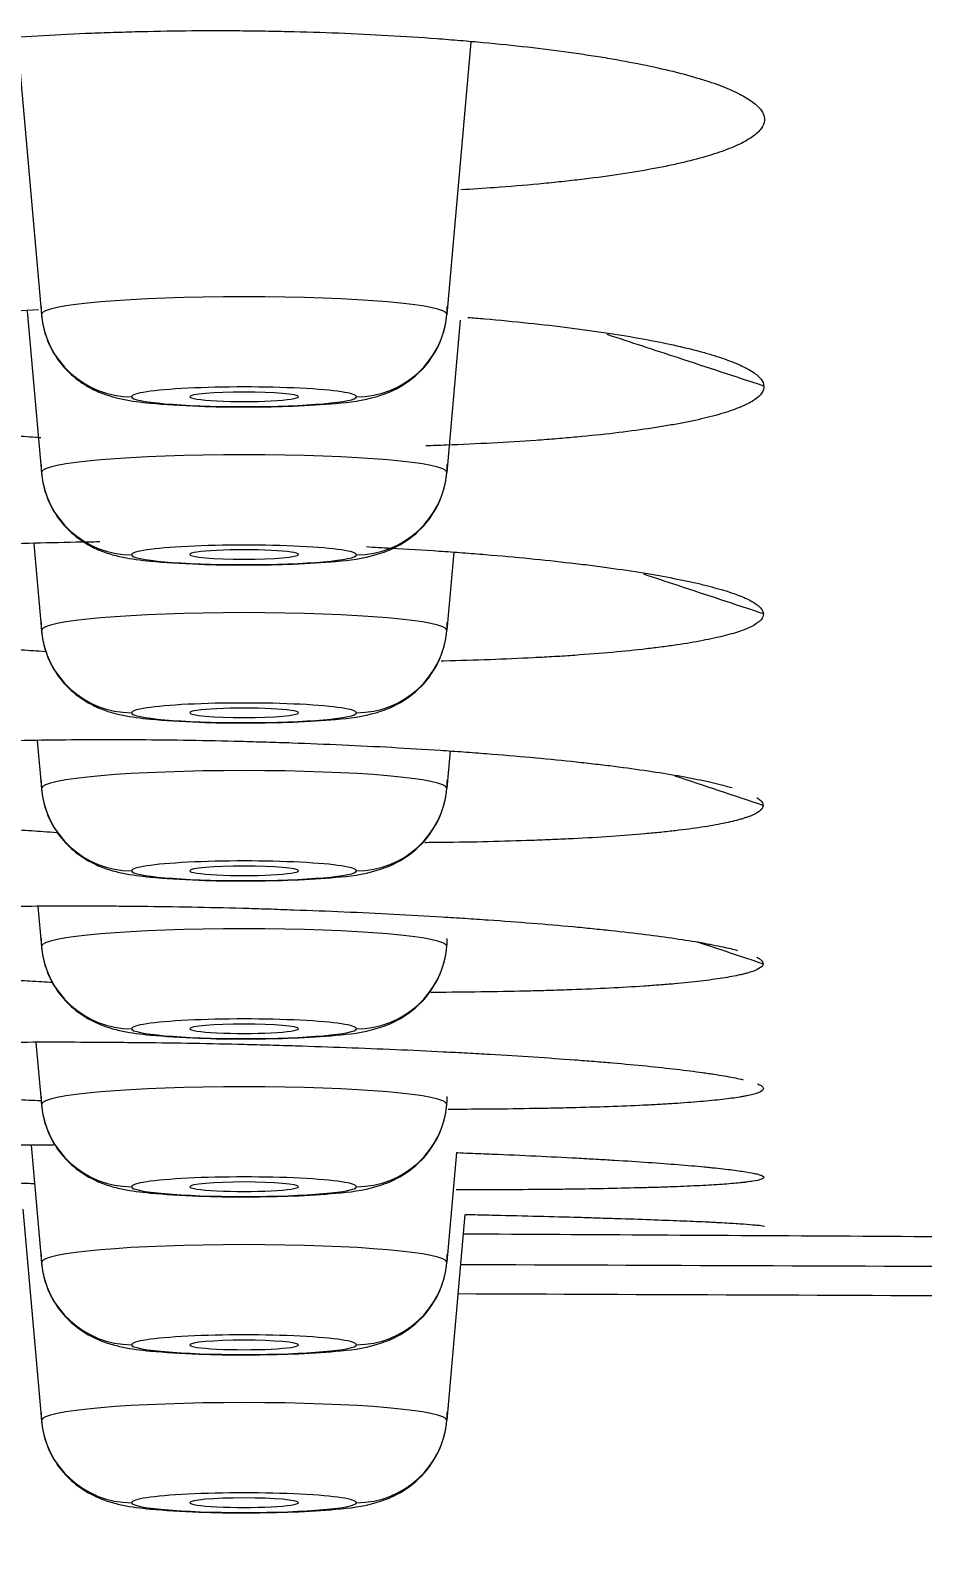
# Model space of a CAD drawing. Header units: millimetres. Extents: x 2433 to 4809, y -10272 to -6912.
# Drawn here: x 3132.43 to 3142.27, y -8026.5 to -8009.67 of the extents above; entities that cross this region are included whole.
import ezdxf

# ---------------------------------------------------------------- set-up
doc = ezdxf.new("R2010")
doc.units = ezdxf.units.MM
doc.layers.add('DIM', color=3, linetype='Continuous', lineweight=13)
doc.styles.add('ARIAL', font='arial.ttf')
doc.dimstyles.get("Standard").update_dxf_attribs({"dimtxt": 15, "dimasz": 15, "dimexe": 0.18, "dimexo": 0.0625, "dimgap": 4, "dimtad": 0, "dimtih": 1, "dimtoh": 1, "dimdec": 1, "dimdsep": 46, "dimtxsty": 'ARIAL', "dimcen": 0, "dimclrd": 3, "dimclre": 3, "dimclrt": 3, "dimadec": 0, "dimazin": 0, "dimtfac": 1, "dimtdec": 1, "dimtofl": 0, "dimtmove": 0, "dimatfit": 3, "dimfxl": 1, "dimtolj": 1, "dimtzin": 0, "dimarcsym": 0})

# ---------------------------------------------------------------- blocks, each defined once
blk = doc.blocks.new('*D39')
at = {"layer": 'Defpoints', "color": 0, "transparency": 16777216}
for p in [(3049.874, -8014.142), (3319.8, -8014.414), (3319.8, -8083.189)]:
    blk.add_point(p, dxfattribs=at)
at = {"layer": 'DIM', "color": 3, "lineweight": -2, "transparency": 16777216}
for p, q in [((3049.874, -8014.204), (3049.874, -8083.369)), ((3319.8, -8014.476), (3319.8, -8083.369)), ((3067.874, -8083.189), (3233.417, -8083.189)), ((3301.8, -8083.189), (3283.432, -8083.189))]:
    blk.add_line(p, q, dxfattribs=at)
at = {"layer": 'DIM', "color": 3, "transparency": 16777216}
for points in [[(3067.874, -8080.189), (3067.874, -8086.189), (3049.874, -8083.189)], [(3301.8, -8080.189), (3301.8, -8086.189), (3319.8, -8083.189)]]:
    blk.add_solid(points, dxfattribs=at)
at = {"layer": 'DIM', "color": 3, "transparency": 16777216, "insert": (3258.425, -8083.189), "char_height": 18, "attachment_point": 5, "style": 'ARIAL'}
blk.add_mtext('\\A1;270', dxfattribs=at)

msp = doc.modelspace()

# ---------------------------------------------------------------- linework, layer by layer
at = {"linetype": 'Continuous', "lineweight": 18}
for p, q in [((3132.284, -8009.752), (3132.551, -8012.797)), ((3137.288, -8009.792), (3137.024, -8012.797)), ((3132.395, -8012.762), (3132.551, -8014.54)), ((3137.171, -8012.86), (3137.024, -8014.54)), ((3132.467, -8015.329), (3132.551, -8016.283)), ((3137.099, -8015.421), (3137.024, -8016.283)), ((3132.505, -8017.501), (3132.551, -8018.026)), ((3137.06, -8017.614), (3137.024, -8018.026)), ((3132.513, -8019.331), (3132.551, -8019.77)), ((3132.491, -8020.831), (3132.551, -8021.513)), ((3132.438, -8021.963), (3132.551, -8023.256)), ((3137.13, -8022.046), (3137.024, -8023.256)), ((3132.347, -8022.671), (3132.551, -8024.999)), ((3137.223, -8022.728), (3137.024, -8024.999))]:
    msp.add_line(p, q, dxfattribs=at)
at = {"linetype": 'Continuous', "lineweight": 13}
for centre, major_axis, ratio, start_param, end_param in [((3134.787, -8012.797), (-2.236, 0), 0.087156, 3.141593, 6.283185), ((3133.547, -8012.71), (1, 0), 0.996195, 3.228859, 4.712389), ((3136.028, -8012.71), (-1, 0), 0.996195, 1.570796, 3.054326), ((3134.787, -8013.706), (1.24, 0), 0.087156, 0, 3.141593), ((3134.787, -8013.706), (1.24, 0), 0.087156, 3.141593, 6.283185), ((3134.787, -8014.54), (-2.236, 0), 0.087156, 3.141593, 6.283185), ((3133.547, -8014.453), (1, 0), 0.996195, 3.228859, 4.712389), ((3136.028, -8014.453), (-1, 0), 0.996195, 1.570796, 3.054326), ((3134.787, -8015.45), (1.24, 0), 0.087156, 0, 3.141593), ((3134.787, -8015.45), (1.24, 0), 0.087156, 3.141593, 6.283185), ((3134.787, -8016.283), (-2.236, 0), 0.087156, 3.141593, 6.283185), ((3133.547, -8016.196), (1, 0), 0.996195, 3.228859, 4.712389), ((3136.028, -8016.196), (-1, 0), 0.996195, 1.570796, 3.054326), ((3134.787, -8017.193), (1.24, 0), 0.087156, 0, 3.141593), ((3134.787, -8017.193), (1.24, 0), 0.087156, 3.141593, 6.283185), ((3134.787, -8018.026), (-2.236, 0), 0.087156, 3.141593, 6.283185), ((3133.547, -8017.94), (1, 0), 0.996195, 3.228859, 4.712389), ((3136.028, -8017.94), (-1, 0), 0.996195, 1.570796, 3.054326), ((3134.787, -8018.936), (1.24, 0), 0.087156, 0, 3.141593), ((3134.787, -8018.936), (1.24, 0), 0.087156, 3.141593, 6.283185), ((3134.787, -8019.77), (-2.236, 0), 0.087156, 3.141593, 6.283185), ((3133.547, -8019.683), (1, 0), 0.996195, 3.228859, 4.712389), ((3136.028, -8019.683), (-1, 0), 0.996195, 1.570796, 3.054326), ((3134.787, -8020.679), (1.24, 0), 0.087156, 0, 3.141593), ((3134.787, -8020.679), (1.24, 0), 0.087156, 3.141593, 6.283185), ((3134.787, -8021.513), (-2.236, 0), 0.087156, 3.141593, 6.283185), ((3133.547, -8021.426), (1, 0), 0.996195, 3.228859, 4.712389), ((3136.028, -8021.426), (-1, 0), 0.996195, 1.570796, 3.054326), ((3134.787, -8022.422), (1.24, 0), 0.087156, 0, 3.141593), ((3134.787, -8022.422), (1.24, 0), 0.087156, 3.141593, 6.283185), ((3134.787, -8023.256), (-2.236, 0), 0.087156, 3.141593, 6.283185), ((3134.787, -8024.165), (1.24, 0), 0.087156, 0, 3.141593), ((3134.787, -8024.165), (1.24, 0), 0.087156, 3.141593, 6.283185), ((3134.787, -8024.999), (-2.236, 0), 0.087156, 3.141593, 6.283185), ((3134.787, -8025.908), (1.24, 0), 0.087156, 0, 3.141593), ((3134.787, -8025.908), (1.24, 0), 0.087156, 3.141593, 6.283185)]:
    msp.add_ellipse(centre, major_axis=major_axis, ratio=ratio, start_param=start_param, end_param=end_param, dxfattribs=at)
at = {"linetype": 'Continuous', "lineweight": 18}
for centre, major_axis, ratio, start_param, end_param in [((3134.787, -8013.706), (-0.6, 0), 0.087156, 3.141593, 6.283185), ((3134.787, -8013.706), (-0.6, 0), 0.087156, 0, 3.141593), ((3134.787, -8015.446), (0.6, 0), 0.087156, 0, 3.141593), ((3134.787, -8015.446), (0.6, 0), 0.087156, 3.141593, 6.283185), ((3134.787, -8017.193), (0.6, 0), 0.087156, 0, 3.141593), ((3134.787, -8017.193), (0.6, 0), 0.087156, 3.141593, 6.283185), ((3134.787, -8018.936), (-0.6, 0), 0.087156, 3.141593, 6.283185), ((3134.787, -8018.936), (-0.6, 0), 0.087156, 0, 3.141593), ((3134.787, -8020.679), (-0.6, 0), 0.087156, 3.141593, 6.283185), ((3134.787, -8020.679), (-0.6, 0), 0.087156, 0, 3.141593), ((3134.787, -8022.422), (-0.6, 0), 0.087156, 3.141593, 6.283185), ((3134.787, -8022.422), (-0.6, 0), 0.087156, 0, 3.141593), ((3133.547, -8023.169), (1, 0), 0.996195, 3.228859, 4.712389), ((3136.028, -8023.169), (-1, 0), 0.996195, 1.570796, 3.054326), ((3134.787, -8024.168), (-0.6, 0), 0.087156, 3.141593, 6.283185), ((3134.787, -8024.168), (-0.6, 0), 0.087156, 0, 3.141593), ((3133.547, -8024.912), (1, 0), 0.996195, 3.228859, 4.712389), ((3136.028, -8024.912), (-1, 0), 0.996195, 1.570796, 3.054326), ((3134.787, -8025.908), (-0.6, 0), 0.087156, 3.141593, 6.283185), ((3134.787, -8025.908), (-0.6, 0), 0.087156, 0, 3.141593)]:
    msp.add_ellipse(centre, major_axis=major_axis, ratio=ratio, start_param=start_param, end_param=end_param, dxfattribs=at)
for points, knots in [([(3129.028, -8010.54), (3129.026, -8010.51), (3129.034, -8010.481), (3129.067, -8010.423), (3129.119, -8010.366), (3129.207, -8010.309), (3129.287, -8010.267), (3129.316, -8010.253), (3129.377, -8010.226), (3129.41, -8010.212), (3129.515, -8010.172), (3129.592, -8010.146), (3129.764, -8010.095), (3129.858, -8010.07), (3129.985, -8010.04), (3130.011, -8010.034), (3130.064, -8010.022), (3130.092, -8010.016), (3130.174, -8009.998), (3130.231, -8009.987), (3130.407, -8009.953), (3130.53, -8009.932), (3130.791, -8009.891), (3130.928, -8009.872), (3131.143, -8009.845), (3131.217, -8009.836), (3131.329, -8009.823), (3131.367, -8009.819), (3131.444, -8009.811), (3131.483, -8009.807), (3131.679, -8009.787), (3131.84, -8009.772), (3132.169, -8009.746), (3132.337, -8009.734), (3132.682, -8009.713), (3132.858, -8009.704), (3133.083, -8009.694), (3133.129, -8009.693), (3133.22, -8009.689), (3133.265, -8009.687), (3133.403, -8009.683), (3133.494, -8009.68), (3133.771, -8009.673), (3133.956, -8009.669), (3134.328, -8009.665), (3134.515, -8009.665), (3134.797, -8009.667), (3134.891, -8009.668), (3135.033, -8009.67), (3135.08, -8009.671), (3135.175, -8009.673), (3135.222, -8009.674), (3135.458, -8009.679), (3135.645, -8009.685), (3136.014, -8009.7), (3136.196, -8009.708), (3136.556, -8009.729), (3136.734, -8009.74), (3136.954, -8009.757), (3136.998, -8009.76), (3137.085, -8009.767), (3137.215, -8009.777), (3137.342, -8009.788), (3137.593, -8009.812), (3137.755, -8009.829), (3138.069, -8009.864), (3138.222, -8009.884), (3138.442, -8009.914), (3138.515, -8009.925), (3138.621, -8009.941), (3138.657, -8009.947), (3138.726, -8009.958), (3138.76, -8009.963), (3138.929, -8009.992), (3139.056, -8010.015), (3139.296, -8010.064), (3139.409, -8010.089), (3139.62, -8010.141), (3139.718, -8010.168), (3139.832, -8010.203), (3139.855, -8010.21), (3139.898, -8010.223), (3139.962, -8010.244), (3140.02, -8010.266), (3140.131, -8010.308), (3140.262, -8010.366), (3140.359, -8010.425), (3140.418, -8010.47), (3140.436, -8010.485), (3140.466, -8010.515), (3140.48, -8010.53), (3140.512, -8010.575), (3140.524, -8010.605), (3140.526, -8010.635)], [0, 0, 0, 0, 0.03125, 0.03125, 0.0625, 0.09375, 0.09375, 0.109375, 0.109375, 0.125, 0.125, 0.15625, 0.15625, 0.1875, 0.1875, 0.195313, 0.195313, 0.203125, 0.203125, 0.21875, 0.21875, 0.25, 0.25, 0.28125, 0.28125, 0.296875, 0.296875, 0.304688, 0.304688, 0.3125, 0.3125, 0.34375, 0.34375, 0.375, 0.375, 0.40625, 0.40625, 0.414063, 0.414063, 0.421875, 0.421875, 0.4375, 0.4375, 0.46875, 0.46875, 0.5, 0.5, 0.515625, 0.515625, 0.523438, 0.523438, 0.53125, 0.53125, 0.5625, 0.5625, 0.59375, 0.59375, 0.625, 0.625, 0.632813, 0.632813, 0.640625, 0.65625, 0.65625, 0.6875, 0.6875, 0.71875, 0.71875, 0.734375, 0.734375, 0.742188, 0.742188, 0.75, 0.75, 0.78125, 0.78125, 0.8125, 0.8125, 0.84375, 0.84375, 0.851563, 0.851563, 0.859375, 0.875, 0.875, 0.90625, 0.9375, 0.9375, 0.953125, 0.953125, 0.96875, 0.96875, 1, 1, 1, 1]), ([(3140.526, -8010.635), (3140.528, -8010.665), (3140.521, -8010.695), (3140.488, -8010.754), (3140.463, -8010.783), (3140.41, -8010.826), (3140.391, -8010.841), (3140.347, -8010.869), (3140.323, -8010.883), (3140.243, -8010.925), (3140.182, -8010.952), (3140.043, -8011.005), (3139.965, -8011.031), (3139.793, -8011.081), (3139.699, -8011.105), (3139.571, -8011.135), (3139.545, -8011.14), (3139.492, -8011.152), (3139.465, -8011.158), (3139.382, -8011.175), (3139.325, -8011.186), (3139.149, -8011.218), (3139.025, -8011.238), (3138.765, -8011.277), (3138.628, -8011.295), (3138.412, -8011.32), (3138.338, -8011.328), (3138.226, -8011.34), (3138.188, -8011.344), (3138.111, -8011.352), (3138.072, -8011.355), (3137.876, -8011.374), (3137.715, -8011.387), (3137.428, -8011.408), (3137.304, -8011.416), (3137.177, -8011.423)], [0, 0, 0, 0, 0.085157, 0.085157, 0.170314, 0.170314, 0.212893, 0.212893, 0.255471, 0.255471, 0.340628, 0.340628, 0.425786, 0.425786, 0.510943, 0.510943, 0.532232, 0.532232, 0.553521, 0.553521, 0.5961, 0.5961, 0.681257, 0.681257, 0.766414, 0.766414, 0.808993, 0.808993, 0.830282, 0.830282, 0.851571, 0.851571, 0.936728, 0.936728, 1, 1, 1, 1]), ([(3132.547, -8012.71), (3132.549, -8012.848), (3132.593, -8013.072), (3132.757, -8013.347), (3132.944, -8013.525), (3133.132, -8013.636), (3133.305, -8013.7), (3133.501, -8013.747), (3133.781, -8013.784), (3134.238, -8013.811), (3134.64, -8013.821), (3134.817, -8013.818), (3134.826, -8013.818)], [0, 0, 0, 0, 0.122527, 0.215408, 0.294634, 0.364592, 0.427727, 0.496738, 0.634659, 0.831916, 0.991471, 1, 1, 1, 1]), ([(3134.826, -8013.818), (3135.004, -8013.818), (3135.349, -8013.812), (3135.853, -8013.777), (3136.143, -8013.745), (3136.49, -8013.621), (3136.752, -8013.432), (3136.952, -8013.143), (3137.021, -8012.887), (3137.028, -8012.739), (3137.028, -8012.71)], [0, 0, 0, 0, 0.162675, 0.337768, 0.550867, 0.638384, 0.752048, 0.857541, 0.972916, 1, 1, 1, 1]), ([(3129.021, -8013.411), (3129.02, -8013.386), (3129.028, -8013.361), (3129.063, -8013.312), (3129.09, -8013.288), (3129.161, -8013.24), (3129.206, -8013.216), (3129.314, -8013.169), (3129.377, -8013.146), (3129.518, -8013.102), (3129.596, -8013.08), (3129.769, -8013.038), (3129.864, -8013.018), (3129.992, -8012.993), (3130.019, -8012.988), (3130.072, -8012.978), (3130.1, -8012.974), (3130.183, -8012.959), (3130.24, -8012.95), (3130.417, -8012.923), (3130.541, -8012.906), (3130.803, -8012.873), (3130.94, -8012.858), (3131.157, -8012.837), (3131.23, -8012.83), (3131.343, -8012.82), (3131.381, -8012.817), (3131.458, -8012.81), (3131.497, -8012.807), (3131.694, -8012.792), (3131.855, -8012.781), (3132.182, -8012.761), (3132.349, -8012.753), (3132.519, -8012.745)], [0, 0, 0, 0, 0.083431, 0.083431, 0.166861, 0.166861, 0.250292, 0.250292, 0.333723, 0.333723, 0.417153, 0.417153, 0.500584, 0.500584, 0.521442, 0.521442, 0.542299, 0.542299, 0.584015, 0.584015, 0.667445, 0.667445, 0.750876, 0.750876, 0.792591, 0.792591, 0.813449, 0.813449, 0.834307, 0.834307, 0.917737, 0.917737, 1, 1, 1, 1]), ([(3137.254, -8012.83), (3137.316, -8012.835), (3137.378, -8012.84), (3137.606, -8012.86), (3137.767, -8012.876), (3138.081, -8012.909), (3138.233, -8012.926), (3138.453, -8012.954), (3138.525, -8012.964), (3138.631, -8012.978), (3138.666, -8012.983), (3138.736, -8012.993), (3138.77, -8012.999), (3138.938, -8013.024), (3139.064, -8013.045), (3139.304, -8013.089), (3139.416, -8013.111), (3139.626, -8013.158), (3139.724, -8013.181), (3139.837, -8013.212), (3139.859, -8013.218), (3139.902, -8013.23), (3139.965, -8013.249), (3140.023, -8013.267), (3140.133, -8013.305), (3140.263, -8013.355), (3140.358, -8013.406), (3140.417, -8013.445), (3140.434, -8013.458), (3140.464, -8013.484), (3140.477, -8013.497), (3140.508, -8013.536), (3140.519, -8013.562), (3140.521, -8013.588)], [0, 0, 0, 0, 0.032201, 0.032201, 0.120183, 0.120183, 0.208165, 0.208165, 0.252156, 0.252156, 0.274151, 0.274151, 0.296146, 0.296146, 0.384128, 0.384128, 0.47211, 0.47211, 0.560092, 0.560092, 0.582087, 0.582087, 0.604082, 0.648073, 0.648073, 0.736055, 0.824037, 0.824037, 0.868027, 0.868027, 0.912018, 0.912018, 1, 1, 1, 1]), ([(3132.545, -8014.16), (3132.526, -8014.158), (3132.506, -8014.157), (3132.443, -8014.152), (3132.314, -8014.142), (3132.187, -8014.132), (3131.937, -8014.111), (3131.775, -8014.095), (3131.462, -8014.063), (3131.31, -8014.046), (3131.089, -8014.019), (3131.017, -8014.01), (3130.911, -8013.996), (3130.876, -8013.991), (3130.807, -8013.982), (3130.773, -8013.977), (3130.605, -8013.952), (3130.478, -8013.932), (3130.239, -8013.89), (3130.127, -8013.869), (3129.917, -8013.825), (3129.819, -8013.802), (3129.706, -8013.773), (3129.684, -8013.767), (3129.64, -8013.755), (3129.577, -8013.738), (3129.519, -8013.72), (3129.409, -8013.684), (3129.344, -8013.66), (3129.232, -8013.611), (3129.184, -8013.587), (3129.135, -8013.556), (3129.126, -8013.549), (3129.108, -8013.537), (3129.1, -8013.531), (3129.078, -8013.512), (3129.065, -8013.499), (3129.034, -8013.461), (3129.023, -8013.436), (3129.021, -8013.411)], [0, 0, 0, 0, 0.009442, 0.009442, 0.030518, 0.072669, 0.072669, 0.156972, 0.156972, 0.241275, 0.241275, 0.283426, 0.283426, 0.304502, 0.304502, 0.325577, 0.325577, 0.40988, 0.40988, 0.494183, 0.494183, 0.578486, 0.578486, 0.599562, 0.599562, 0.620637, 0.662789, 0.662789, 0.747092, 0.747092, 0.831394, 0.831394, 0.85247, 0.85247, 0.873546, 0.873546, 0.915697, 0.915697, 1, 1, 1, 1]), ([(3140.521, -8013.588), (3140.522, -8013.614), (3140.514, -8013.639), (3140.48, -8013.69), (3140.453, -8013.714), (3140.4, -8013.751), (3140.38, -8013.763), (3140.346, -8013.781), (3140.334, -8013.787), (3140.31, -8013.799), (3140.297, -8013.805), (3140.23, -8013.834), (3140.167, -8013.857), (3140.027, -8013.901), (3139.948, -8013.923), (3139.775, -8013.964), (3139.68, -8013.984), (3139.551, -8014.008), (3139.525, -8014.013), (3139.471, -8014.022), (3139.444, -8014.027), (3139.361, -8014.041), (3139.303, -8014.05), (3139.127, -8014.076), (3139.002, -8014.092), (3138.74, -8014.123), (3138.603, -8014.137), (3138.386, -8014.157), (3138.312, -8014.164), (3138.199, -8014.173), (3138.161, -8014.176), (3138.084, -8014.182), (3138.045, -8014.185), (3137.848, -8014.198), (3137.687, -8014.208), (3137.358, -8014.226), (3137.189, -8014.234), (3136.941, -8014.243), (3136.866, -8014.245), (3136.79, -8014.248)], [0, 0, 0, 0, 0.080431, 0.080431, 0.160862, 0.160862, 0.201078, 0.201078, 0.221186, 0.221186, 0.241293, 0.241293, 0.321724, 0.321724, 0.402156, 0.402156, 0.482587, 0.482587, 0.502694, 0.502694, 0.522802, 0.522802, 0.563018, 0.563018, 0.643449, 0.643449, 0.72388, 0.72388, 0.764096, 0.764096, 0.784203, 0.784203, 0.804311, 0.804311, 0.884742, 0.884742, 0.965173, 0.965173, 1, 1, 1, 1]), ([(3132.547, -8014.453), (3132.549, -8014.591), (3132.593, -8014.815), (3132.757, -8015.091), (3132.944, -8015.268), (3133.132, -8015.379), (3133.305, -8015.443), (3133.501, -8015.49), (3133.781, -8015.527), (3134.238, -8015.554), (3134.64, -8015.565), (3134.817, -8015.561), (3134.826, -8015.561)], [0, 0, 0, 0, 0.122527, 0.215408, 0.294634, 0.364592, 0.427727, 0.496738, 0.634659, 0.831916, 0.991471, 1, 1, 1, 1]), ([(3134.826, -8015.561), (3135.004, -8015.561), (3135.349, -8015.555), (3135.853, -8015.52), (3136.143, -8015.488), (3136.49, -8015.364), (3136.752, -8015.176), (3136.952, -8014.886), (3137.021, -8014.63), (3137.028, -8014.482), (3137.028, -8014.453)], [0, 0, 0, 0, 0.162675, 0.337768, 0.550867, 0.638384, 0.752048, 0.857541, 0.972916, 1, 1, 1, 1]), ([(3129.014, -8015.847), (3129.013, -8015.825), (3129.022, -8015.804), (3129.059, -8015.763), (3129.086, -8015.743), (3129.141, -8015.713), (3129.162, -8015.703), (3129.207, -8015.684), (3129.232, -8015.674), (3129.314, -8015.645), (3129.377, -8015.626), (3129.52, -8015.59), (3129.599, -8015.573), (3129.773, -8015.539), (3129.869, -8015.522), (3129.998, -8015.503), (3130.024, -8015.499), (3130.078, -8015.491), (3130.106, -8015.487), (3130.19, -8015.476), (3130.247, -8015.469), (3130.425, -8015.448), (3130.549, -8015.434), (3130.812, -8015.409), (3130.95, -8015.398), (3131.167, -8015.382), (3131.241, -8015.377), (3131.355, -8015.37), (3131.393, -8015.367), (3131.47, -8015.363), (3131.509, -8015.36), (3131.706, -8015.349), (3131.868, -8015.341), (3132.198, -8015.328), (3132.367, -8015.322), (3132.713, -8015.313), (3132.889, -8015.309), (3133.111, -8015.305), (3133.153, -8015.305), (3133.194, -8015.304)], [0, 0, 0, 0, 0.075594, 0.075594, 0.151189, 0.151189, 0.188986, 0.188986, 0.226783, 0.226783, 0.302377, 0.302377, 0.377972, 0.377972, 0.453566, 0.453566, 0.472465, 0.472465, 0.491363, 0.491363, 0.529161, 0.529161, 0.604755, 0.604755, 0.680349, 0.680349, 0.718146, 0.718146, 0.737045, 0.737045, 0.755944, 0.755944, 0.831538, 0.831538, 0.907132, 0.907132, 0.982727, 0.982727, 1, 1, 1, 1]), ([(3136.136, -8015.36), (3136.226, -8015.365), (3136.315, -8015.37), (3136.584, -8015.385), (3136.762, -8015.396), (3136.981, -8015.411), (3137.025, -8015.414), (3137.111, -8015.42), (3137.241, -8015.43), (3137.367, -8015.44), (3137.617, -8015.461), (3137.778, -8015.475), (3138.091, -8015.506), (3138.242, -8015.522), (3138.462, -8015.548), (3138.534, -8015.556), (3138.64, -8015.57), (3138.675, -8015.574), (3138.744, -8015.583), (3138.778, -8015.588), (3138.945, -8015.611), (3139.072, -8015.63), (3139.31, -8015.669), (3139.422, -8015.689), (3139.631, -8015.73), (3139.728, -8015.751), (3139.841, -8015.777), (3139.863, -8015.783), (3139.906, -8015.793), (3139.968, -8015.81), (3140.026, -8015.826), (3140.135, -8015.858), (3140.199, -8015.88), (3140.311, -8015.924), (3140.358, -8015.946), (3140.415, -8015.98), (3140.432, -8015.991), (3140.462, -8016.013), (3140.474, -8016.024), (3140.504, -8016.058), (3140.514, -8016.08), (3140.515, -8016.101)], [0, 0, 0, 0, 0.036716, 0.036716, 0.110815, 0.110815, 0.129339, 0.129339, 0.147864, 0.184913, 0.184913, 0.259012, 0.259012, 0.333111, 0.333111, 0.37016, 0.37016, 0.388685, 0.388685, 0.40721, 0.40721, 0.481309, 0.481309, 0.555407, 0.555407, 0.629506, 0.629506, 0.648031, 0.648031, 0.666556, 0.703605, 0.703605, 0.777704, 0.777704, 0.851802, 0.851802, 0.888852, 0.888852, 0.925901, 0.925901, 1, 1, 1, 1]), ([(3132.606, -8016.52), (3132.602, -8016.52), (3132.598, -8016.519), (3132.549, -8016.516), (3132.506, -8016.513), (3132.419, -8016.507), (3132.29, -8016.497), (3132.163, -8016.487), (3131.914, -8016.467), (3131.752, -8016.452), (3131.439, -8016.422), (3131.288, -8016.406), (3131.068, -8016.381), (3130.996, -8016.373), (3130.89, -8016.36), (3130.855, -8016.356), (3130.786, -8016.347), (3130.752, -8016.342), (3130.585, -8016.32), (3130.458, -8016.302), (3130.22, -8016.264), (3130.109, -8016.245), (3129.9, -8016.205), (3129.802, -8016.185), (3129.69, -8016.16), (3129.668, -8016.154), (3129.625, -8016.144), (3129.562, -8016.128), (3129.505, -8016.113), (3129.396, -8016.081), (3129.331, -8016.06), (3129.22, -8016.018), (3129.172, -8015.997), (3129.124, -8015.97), (3129.115, -8015.965), (3129.098, -8015.954), (3129.09, -8015.948), (3129.068, -8015.932), (3129.056, -8015.921), (3129.026, -8015.889), (3129.015, -8015.868), (3129.014, -8015.847)], [0, 0, 0, 0, 0.002038, 0.002038, 0.022828, 0.022828, 0.043619, 0.085201, 0.085201, 0.168365, 0.168365, 0.251528, 0.251528, 0.29311, 0.29311, 0.313901, 0.313901, 0.334692, 0.334692, 0.417855, 0.417855, 0.501019, 0.501019, 0.584182, 0.584182, 0.604973, 0.604973, 0.625764, 0.667346, 0.667346, 0.750509, 0.750509, 0.833673, 0.833673, 0.854464, 0.854464, 0.875255, 0.875255, 0.916836, 0.916836, 1, 1, 1, 1]), ([(3132.547, -8016.196), (3132.549, -8016.334), (3132.593, -8016.558), (3132.757, -8016.834), (3132.944, -8017.011), (3133.132, -8017.122), (3133.305, -8017.187), (3133.501, -8017.233), (3133.781, -8017.27), (3134.238, -8017.297), (3134.64, -8017.308), (3134.817, -8017.304), (3134.826, -8017.304)], [0, 0, 0, 0, 0.122527, 0.215408, 0.294634, 0.364592, 0.427727, 0.496738, 0.634659, 0.831916, 0.991471, 1, 1, 1, 1]), ([(3134.826, -8017.304), (3135.004, -8017.304), (3135.349, -8017.298), (3135.853, -8017.263), (3136.143, -8017.232), (3136.49, -8017.107), (3136.752, -8016.919), (3136.952, -8016.629), (3137.021, -8016.373), (3137.028, -8016.225), (3137.028, -8016.196)], [0, 0, 0, 0, 0.162675, 0.337768, 0.550867, 0.638384, 0.752048, 0.857541, 0.972916, 1, 1, 1, 1]), ([(3140.515, -8016.101), (3140.516, -8016.123), (3140.507, -8016.145), (3140.471, -8016.187), (3140.444, -8016.208), (3140.39, -8016.238), (3140.369, -8016.248), (3140.335, -8016.263), (3140.323, -8016.268), (3140.298, -8016.278), (3140.285, -8016.283), (3140.217, -8016.307), (3140.154, -8016.326), (3140.012, -8016.362), (3139.933, -8016.379), (3139.758, -8016.413), (3139.663, -8016.429), (3139.533, -8016.448), (3139.507, -8016.452), (3139.453, -8016.46), (3139.425, -8016.463), (3139.341, -8016.474), (3139.284, -8016.481), (3139.106, -8016.502), (3138.981, -8016.515), (3138.718, -8016.538), (3138.58, -8016.549), (3138.363, -8016.564), (3138.289, -8016.569), (3138.175, -8016.576), (3138.137, -8016.578), (3138.06, -8016.582), (3138.02, -8016.584), (3137.824, -8016.594), (3137.662, -8016.601), (3137.332, -8016.613), (3137.163, -8016.618), (3136.98, -8016.623), (3136.97, -8016.623), (3136.961, -8016.623)], [0, 0, 0, 0, 0.082943, 0.082943, 0.165886, 0.165886, 0.207357, 0.207357, 0.228093, 0.228093, 0.248828, 0.248828, 0.331771, 0.331771, 0.414714, 0.414714, 0.497657, 0.497657, 0.518393, 0.518393, 0.539128, 0.539128, 0.5806, 0.5806, 0.663543, 0.663543, 0.746485, 0.746485, 0.787957, 0.787957, 0.808692, 0.808692, 0.829428, 0.829428, 0.912371, 0.912371, 0.995314, 0.995314, 1, 1, 1, 1]), ([(3129.01, -8017.909), (3129.009, -8017.891), (3129.019, -8017.873), (3129.056, -8017.839), (3129.085, -8017.822), (3129.14, -8017.797), (3129.161, -8017.789), (3129.196, -8017.777), (3129.208, -8017.773), (3129.233, -8017.765), (3129.246, -8017.761), (3129.316, -8017.741), (3129.379, -8017.726), (3129.523, -8017.696), (3129.602, -8017.682), (3129.778, -8017.655), (3129.874, -8017.642), (3130.004, -8017.627), (3130.031, -8017.624), (3130.085, -8017.618), (3130.112, -8017.615), (3130.197, -8017.606), (3130.254, -8017.6), (3130.432, -8017.584), (3130.558, -8017.574), (3130.822, -8017.555), (3130.96, -8017.547), (3131.178, -8017.535), (3131.252, -8017.532), (3131.366, -8017.526), (3131.404, -8017.525), (3131.481, -8017.521), (3131.521, -8017.52), (3131.718, -8017.512), (3131.88, -8017.507), (3132.21, -8017.499), (3132.38, -8017.495), (3132.726, -8017.49), (3132.903, -8017.489), (3133.129, -8017.488), (3133.174, -8017.488), (3133.265, -8017.488), (3133.311, -8017.488), (3133.448, -8017.488), (3133.54, -8017.488), (3133.816, -8017.49), (3134.002, -8017.492), (3134.373, -8017.498), (3134.56, -8017.502), (3134.842, -8017.509), (3134.936, -8017.512), (3135.078, -8017.516), (3135.125, -8017.517), (3135.22, -8017.521), (3135.267, -8017.522), (3135.502, -8017.531), (3135.688, -8017.538), (3136.056, -8017.555), (3136.238, -8017.564), (3136.597, -8017.584), (3136.774, -8017.595), (3136.993, -8017.609), (3137.036, -8017.612), (3137.123, -8017.618), (3137.252, -8017.627), (3137.379, -8017.637), (3137.628, -8017.656), (3137.789, -8017.67), (3138.101, -8017.698), (3138.252, -8017.713), (3138.471, -8017.736), (3138.543, -8017.744), (3138.649, -8017.756), (3138.684, -8017.76), (3138.753, -8017.768), (3138.786, -8017.772), (3138.953, -8017.793), (3139.08, -8017.81), (3139.317, -8017.844), (3139.428, -8017.862), (3139.637, -8017.897), (3139.733, -8017.916), (3139.845, -8017.939), (3139.867, -8017.944), (3139.91, -8017.953), (3139.972, -8017.967), (3140.03, -8017.981), (3140.103, -8018), (3140.138, -8018.01), (3140.17, -8018.019)], [0, 0, 0, 0, 0.035071, 0.035071, 0.070142, 0.070142, 0.087678, 0.087678, 0.096446, 0.096446, 0.105213, 0.105213, 0.140284, 0.140284, 0.175356, 0.175356, 0.210427, 0.210427, 0.219194, 0.219194, 0.227962, 0.227962, 0.245498, 0.245498, 0.280569, 0.280569, 0.31564, 0.31564, 0.333176, 0.333176, 0.341943, 0.341943, 0.350711, 0.350711, 0.385782, 0.385782, 0.420853, 0.420853, 0.455924, 0.455924, 0.464692, 0.464692, 0.47346, 0.47346, 0.490996, 0.490996, 0.526067, 0.526067, 0.561138, 0.561138, 0.578673, 0.578673, 0.587441, 0.587441, 0.596209, 0.596209, 0.63128, 0.63128, 0.666351, 0.666351, 0.701422, 0.701422, 0.71019, 0.71019, 0.718958, 0.736493, 0.736493, 0.771564, 0.771564, 0.806636, 0.806636, 0.824171, 0.824171, 0.832939, 0.832939, 0.841707, 0.841707, 0.876778, 0.876778, 0.911849, 0.911849, 0.94692, 0.94692, 0.955688, 0.955688, 0.964456, 0.981991, 0.981991, 1, 1, 1, 1]), ([(3132.724, -8018.516), (3132.674, -8018.513), (3132.623, -8018.509), (3132.529, -8018.503), (3132.486, -8018.5), (3132.399, -8018.494), (3132.27, -8018.485), (3132.144, -8018.476), (3131.895, -8018.457), (3131.734, -8018.443), (3131.421, -8018.416), (3131.27, -8018.401), (3131.051, -8018.378), (3130.979, -8018.371), (3130.873, -8018.359), (3130.838, -8018.355), (3130.77, -8018.347), (3130.736, -8018.343), (3130.569, -8018.323), (3130.443, -8018.306), (3130.206, -8018.273), (3130.094, -8018.255), (3129.886, -8018.22), (3129.789, -8018.203), (3129.678, -8018.18), (3129.656, -8018.175), (3129.613, -8018.166), (3129.551, -8018.152), (3129.493, -8018.139), (3129.385, -8018.111), (3129.321, -8018.093), (3129.211, -8018.056), (3129.164, -8018.038), (3129.117, -8018.015), (3129.108, -8018.01), (3129.091, -8018.001), (3129.083, -8017.996), (3129.061, -8017.982), (3129.049, -8017.973), (3129.02, -8017.945), (3129.01, -8017.927), (3129.01, -8017.909)], [0, 0, 0, 0, 0.023318, 0.023318, 0.043666, 0.043666, 0.064013, 0.104708, 0.104708, 0.186099, 0.186099, 0.267489, 0.267489, 0.308184, 0.308184, 0.328531, 0.328531, 0.348879, 0.348879, 0.430269, 0.430269, 0.511659, 0.511659, 0.593049, 0.593049, 0.613397, 0.613397, 0.633744, 0.674439, 0.674439, 0.75583, 0.75583, 0.83722, 0.83722, 0.857567, 0.857567, 0.877915, 0.877915, 0.91861, 0.91861, 1, 1, 1, 1]), ([(3132.547, -8017.94), (3132.549, -8018.077), (3132.593, -8018.301), (3132.757, -8018.577), (3132.944, -8018.754), (3133.132, -8018.865), (3133.305, -8018.93), (3133.501, -8018.976), (3133.781, -8019.013), (3134.238, -8019.04), (3134.64, -8019.051), (3134.817, -8019.047), (3134.826, -8019.047)], [0, 0, 0, 0, 0.122527, 0.215408, 0.294634, 0.364592, 0.427727, 0.496738, 0.634659, 0.831916, 0.991471, 1, 1, 1, 1]), ([(3134.826, -8019.047), (3135.004, -8019.047), (3135.349, -8019.041), (3135.853, -8019.006), (3136.143, -8018.975), (3136.49, -8018.85), (3136.752, -8018.662), (3136.952, -8018.372), (3137.021, -8018.116), (3137.028, -8017.968), (3137.028, -8017.94)], [0, 0, 0, 0, 0.162675, 0.337768, 0.550867, 0.638384, 0.752048, 0.857541, 0.972916, 1, 1, 1, 1]), ([(3140.512, -8018.215), (3140.512, -8018.233), (3140.503, -8018.251), (3140.466, -8018.286), (3140.438, -8018.303), (3140.382, -8018.328), (3140.362, -8018.336), (3140.327, -8018.348), (3140.315, -8018.352), (3140.29, -8018.36), (3140.276, -8018.364), (3140.207, -8018.384), (3140.144, -8018.399), (3140.001, -8018.429), (3139.921, -8018.443), (3139.745, -8018.469), (3139.649, -8018.482), (3139.519, -8018.497), (3139.492, -8018.5), (3139.438, -8018.506), (3139.41, -8018.509), (3139.326, -8018.518), (3139.268, -8018.523), (3139.09, -8018.539), (3138.965, -8018.549), (3138.701, -8018.567), (3138.562, -8018.575), (3138.345, -8018.586), (3138.27, -8018.589), (3138.156, -8018.594), (3138.118, -8018.596), (3138.041, -8018.599), (3138.001, -8018.6), (3137.804, -8018.607), (3137.643, -8018.612), (3137.312, -8018.62), (3137.142, -8018.622), (3136.906, -8018.625), (3136.843, -8018.626), (3136.779, -8018.626)], [0, 0, 0, 0, 0.080883, 0.080883, 0.161766, 0.161766, 0.202208, 0.202208, 0.222429, 0.222429, 0.24265, 0.24265, 0.323533, 0.323533, 0.404416, 0.404416, 0.485299, 0.485299, 0.50552, 0.50552, 0.525741, 0.525741, 0.566183, 0.566183, 0.647066, 0.647066, 0.727949, 0.727949, 0.768391, 0.768391, 0.788612, 0.788612, 0.808832, 0.808832, 0.889716, 0.889716, 0.970599, 0.970599, 1, 1, 1, 1]), ([(3140.444, -8018.13), (3140.445, -8018.13), (3140.445, -8018.131), (3140.461, -8018.141), (3140.473, -8018.15), (3140.502, -8018.178), (3140.512, -8018.197), (3140.512, -8018.215)], [0, 0, 0, 0, 0.018647, 0.018647, 0.345764, 0.345764, 1, 1, 1, 1]), ([(3129.01, -8019.652), (3129.01, -8019.637), (3129.02, -8019.622), (3129.059, -8019.593), (3129.087, -8019.579), (3129.144, -8019.559), (3129.165, -8019.552), (3129.2, -8019.542), (3129.212, -8019.539), (3129.238, -8019.532), (3129.251, -8019.529), (3129.321, -8019.513), (3129.385, -8019.5), (3129.529, -8019.477), (3129.61, -8019.465), (3129.786, -8019.443), (3129.882, -8019.433), (3130.013, -8019.421), (3130.04, -8019.419), (3130.094, -8019.414), (3130.122, -8019.411), (3130.207, -8019.405), (3130.265, -8019.4), (3130.444, -8019.388), (3130.57, -8019.38), (3130.835, -8019.366), (3130.974, -8019.36), (3131.192, -8019.351), (3131.266, -8019.349), (3131.381, -8019.345), (3131.419, -8019.344), (3131.497, -8019.342), (3131.536, -8019.34), (3131.734, -8019.335), (3131.896, -8019.332), (3132.228, -8019.327), (3132.397, -8019.325), (3132.744, -8019.323), (3132.921, -8019.323), (3133.192, -8019.324), (3133.284, -8019.324), (3133.467, -8019.325), (3133.559, -8019.326), (3133.836, -8019.329), (3134.021, -8019.332), (3134.393, -8019.339), (3134.58, -8019.343), (3134.862, -8019.351), (3134.956, -8019.354), (3135.097, -8019.358), (3135.145, -8019.36), (3135.239, -8019.363), (3135.287, -8019.365), (3135.522, -8019.373), (3135.708, -8019.38), (3136.075, -8019.396), (3136.257, -8019.405), (3136.615, -8019.424), (3136.792, -8019.433), (3137.011, -8019.447), (3137.055, -8019.449), (3137.141, -8019.455), (3137.27, -8019.463), (3137.396, -8019.472), (3137.645, -8019.489), (3137.806, -8019.501), (3138.117, -8019.526), (3138.268, -8019.539), (3138.487, -8019.559), (3138.558, -8019.566), (3138.664, -8019.577), (3138.699, -8019.58), (3138.767, -8019.587), (3138.936, -8019.605), (3139.093, -8019.623), (3139.329, -8019.653), (3139.55, -8019.683), (3139.742, -8019.714), (3139.853, -8019.733), (3139.875, -8019.737), (3139.917, -8019.745), (3139.979, -8019.757), (3140.036, -8019.769), (3140.13, -8019.789), (3140.182, -8019.802), (3140.229, -8019.814)], [0, 0, 0, 0, 0.034712, 0.034712, 0.069424, 0.069424, 0.08678, 0.08678, 0.095458, 0.095458, 0.104136, 0.104136, 0.138848, 0.138848, 0.17356, 0.17356, 0.208272, 0.208272, 0.21695, 0.21695, 0.225628, 0.225628, 0.242984, 0.242984, 0.277696, 0.277696, 0.312408, 0.312408, 0.329764, 0.329764, 0.338442, 0.338442, 0.34712, 0.34712, 0.381832, 0.381832, 0.416544, 0.416544, 0.451256, 0.451256, 0.468612, 0.468612, 0.485968, 0.485968, 0.52068, 0.52068, 0.555392, 0.555392, 0.572748, 0.572748, 0.581426, 0.581426, 0.590104, 0.590104, 0.624816, 0.624816, 0.659528, 0.659528, 0.69424, 0.69424, 0.702918, 0.702918, 0.711596, 0.728952, 0.728952, 0.763664, 0.763664, 0.798376, 0.798376, 0.815731, 0.815731, 0.824409, 0.824409, 0.833087, 0.867799, 0.867799, 0.902511, 0.937223, 0.937223, 0.945901, 0.945901, 0.954579, 0.971935, 0.971935, 1, 1, 1, 1]), ([(3132.673, -8020.169), (3132.634, -8020.167), (3132.595, -8020.165), (3132.512, -8020.16), (3132.469, -8020.157), (3132.382, -8020.152), (3132.253, -8020.144), (3132.127, -8020.136), (3131.879, -8020.119), (3131.718, -8020.108), (3131.406, -8020.083), (3131.256, -8020.071), (3131.037, -8020.051), (3130.965, -8020.045), (3130.86, -8020.034), (3130.825, -8020.031), (3130.756, -8020.024), (3130.587, -8020.007), (3130.43, -8019.989), (3130.194, -8019.96), (3130.083, -8019.945), (3129.876, -8019.915), (3129.78, -8019.9), (3129.668, -8019.881), (3129.647, -8019.877), (3129.604, -8019.869), (3129.542, -8019.858), (3129.485, -8019.846), (3129.378, -8019.823), (3129.315, -8019.807), (3129.206, -8019.776), (3129.159, -8019.76), (3129.113, -8019.741), (3129.104, -8019.737), (3129.088, -8019.729), (3129.08, -8019.725), (3129.059, -8019.713), (3129.047, -8019.705), (3129.019, -8019.682), (3129.009, -8019.667), (3129.01, -8019.652)], [0, 0, 0, 0, 0.018204, 0.018204, 0.038658, 0.038658, 0.059112, 0.10002, 0.10002, 0.181837, 0.181837, 0.263653, 0.263653, 0.304561, 0.304561, 0.325015, 0.325015, 0.345469, 0.427286, 0.427286, 0.509102, 0.509102, 0.590918, 0.590918, 0.611372, 0.611372, 0.631827, 0.672735, 0.672735, 0.754551, 0.754551, 0.836367, 0.836367, 0.856821, 0.856821, 0.877276, 0.877276, 0.918184, 0.918184, 1, 1, 1, 1]), ([(3132.547, -8019.683), (3132.549, -8019.82), (3132.593, -8020.044), (3132.757, -8020.32), (3132.944, -8020.497), (3133.132, -8020.608), (3133.305, -8020.673), (3133.501, -8020.719), (3133.781, -8020.756), (3134.238, -8020.783), (3134.64, -8020.794), (3134.817, -8020.79), (3134.826, -8020.79)], [0, 0, 0, 0, 0.122527, 0.215408, 0.294634, 0.364592, 0.427727, 0.496738, 0.634659, 0.831916, 0.991471, 1, 1, 1, 1]), ([(3134.826, -8020.79), (3135.004, -8020.79), (3135.349, -8020.784), (3135.853, -8020.749), (3136.143, -8020.718), (3136.49, -8020.594), (3136.752, -8020.405), (3136.952, -8020.115), (3137.021, -8019.859), (3137.028, -8019.711), (3137.028, -8019.683)], [0, 0, 0, 0, 0.162675, 0.337768, 0.550867, 0.638384, 0.752048, 0.857541, 0.972916, 1, 1, 1, 1]), ([(3140.444, -8019.891), (3140.446, -8019.892), (3140.447, -8019.893), (3140.463, -8019.901), (3140.474, -8019.909), (3140.503, -8019.932), (3140.512, -8019.947), (3140.512, -8019.962)], [0, 0, 0, 0, 0.028812, 0.028812, 0.352541, 0.352541, 1, 1, 1, 1]), ([(3140.512, -8019.962), (3140.512, -8019.976), (3140.502, -8019.991), (3140.463, -8020.019), (3140.434, -8020.033), (3140.378, -8020.053), (3140.357, -8020.059), (3140.322, -8020.069), (3140.31, -8020.072), (3140.284, -8020.078), (3140.27, -8020.082), (3140.201, -8020.097), (3140.136, -8020.109), (3139.992, -8020.132), (3139.911, -8020.143), (3139.735, -8020.164), (3139.638, -8020.174), (3139.507, -8020.186), (3139.48, -8020.188), (3139.426, -8020.192), (3139.398, -8020.195), (3139.313, -8020.201), (3139.255, -8020.205), (3139.076, -8020.217), (3138.951, -8020.225), (3138.686, -8020.238), (3138.546, -8020.244), (3138.328, -8020.252), (3138.254, -8020.254), (3138.139, -8020.258), (3138.101, -8020.259), (3138.023, -8020.261), (3137.984, -8020.262), (3137.787, -8020.267), (3137.625, -8020.27), (3137.293, -8020.275), (3137.124, -8020.277), (3136.915, -8020.278), (3136.88, -8020.278), (3136.845, -8020.278)], [0, 0, 0, 0, 0.08195, 0.08195, 0.163901, 0.163901, 0.204876, 0.204876, 0.225364, 0.225364, 0.245851, 0.245851, 0.327802, 0.327802, 0.409752, 0.409752, 0.491703, 0.491703, 0.51219, 0.51219, 0.532678, 0.532678, 0.573653, 0.573653, 0.655603, 0.655603, 0.737554, 0.737554, 0.778529, 0.778529, 0.799017, 0.799017, 0.819504, 0.819504, 0.901455, 0.901455, 0.983405, 0.983405, 1, 1, 1, 1]), ([(3129.014, -8021.075), (3129.015, -8021.064), (3129.026, -8021.052), (3129.066, -8021.03), (3129.095, -8021.019), (3129.152, -8021.003), (3129.173, -8020.997), (3129.221, -8020.987), (3129.247, -8020.982), (3129.331, -8020.966), (3129.396, -8020.957), (3129.541, -8020.938), (3129.622, -8020.929), (3129.799, -8020.913), (3129.896, -8020.905), (3130.027, -8020.895), (3130.054, -8020.893), (3130.109, -8020.89), (3130.137, -8020.888), (3130.221, -8020.883), (3130.28, -8020.879), (3130.459, -8020.87), (3130.586, -8020.864), (3130.851, -8020.854), (3130.991, -8020.849), (3131.21, -8020.843), (3131.284, -8020.841), (3131.399, -8020.838), (3131.437, -8020.838), (3131.515, -8020.836), (3131.554, -8020.835), (3131.752, -8020.832), (3131.915, -8020.83), (3132.247, -8020.826), (3132.417, -8020.825), (3132.764, -8020.825), (3132.941, -8020.825), (3133.168, -8020.826), (3133.213, -8020.826), (3133.305, -8020.827), (3133.351, -8020.827), (3133.488, -8020.829), (3133.58, -8020.83), (3133.857, -8020.833), (3134.042, -8020.835), (3134.414, -8020.842), (3134.601, -8020.846), (3134.883, -8020.853), (3134.978, -8020.856), (3135.119, -8020.859), (3135.166, -8020.861), (3135.261, -8020.864), (3135.308, -8020.865), (3135.544, -8020.872), (3135.729, -8020.879), (3136.097, -8020.892), (3136.278, -8020.9), (3136.636, -8020.915), (3136.813, -8020.924), (3137.032, -8020.935), (3137.075, -8020.937), (3137.162, -8020.941), (3137.291, -8020.948), (3137.417, -8020.955), (3137.665, -8020.97), (3137.825, -8020.98), (3138.136, -8021), (3138.287, -8021.011), (3138.505, -8021.027), (3138.576, -8021.032), (3138.681, -8021.041), (3138.716, -8021.044), (3138.784, -8021.049), (3138.953, -8021.064), (3139.109, -8021.078), (3139.344, -8021.102), (3139.564, -8021.125), (3139.755, -8021.15), (3139.865, -8021.165), (3139.887, -8021.168), (3139.929, -8021.174), (3139.99, -8021.183), (3140.047, -8021.193), (3140.153, -8021.211), (3140.216, -8021.223), (3140.277, -8021.237), (3140.283, -8021.238), (3140.29, -8021.24)], [0, 0, 0, 0, 0.034334, 0.034334, 0.068667, 0.068667, 0.085834, 0.085834, 0.103001, 0.103001, 0.137334, 0.137334, 0.171668, 0.171668, 0.206002, 0.206002, 0.214585, 0.214585, 0.223168, 0.223168, 0.240335, 0.240335, 0.274669, 0.274669, 0.309002, 0.309002, 0.326169, 0.326169, 0.334752, 0.334752, 0.343336, 0.343336, 0.377669, 0.377669, 0.412003, 0.412003, 0.446337, 0.446337, 0.45492, 0.45492, 0.463503, 0.463503, 0.48067, 0.48067, 0.515004, 0.515004, 0.549337, 0.549337, 0.566504, 0.566504, 0.575088, 0.575088, 0.583671, 0.583671, 0.618005, 0.618005, 0.652338, 0.652338, 0.686672, 0.686672, 0.695255, 0.695255, 0.703838, 0.721005, 0.721005, 0.755339, 0.755339, 0.789672, 0.789672, 0.806839, 0.806839, 0.815423, 0.815423, 0.824006, 0.85834, 0.85834, 0.892673, 0.927007, 0.927007, 0.93559, 0.93559, 0.944174, 0.96134, 0.96134, 0.995674, 0.995674, 1, 1, 1, 1]), ([(3132.553, -8021.476), (3132.55, -8021.475), (3132.546, -8021.475), (3132.5, -8021.473), (3132.456, -8021.471), (3132.37, -8021.467), (3132.241, -8021.461), (3132.115, -8021.454), (3131.867, -8021.441), (3131.707, -8021.432), (3131.396, -8021.413), (3131.245, -8021.403), (3131.027, -8021.388), (3130.956, -8021.383), (3130.85, -8021.375), (3130.816, -8021.372), (3130.747, -8021.367), (3130.579, -8021.353), (3130.423, -8021.339), (3130.187, -8021.317), (3130.077, -8021.305), (3129.871, -8021.282), (3129.775, -8021.27), (3129.664, -8021.255), (3129.643, -8021.252), (3129.601, -8021.246), (3129.539, -8021.237), (3129.483, -8021.227), (3129.376, -8021.209), (3129.313, -8021.197), (3129.205, -8021.173), (3129.16, -8021.16), (3129.114, -8021.145), (3129.105, -8021.142), (3129.089, -8021.136), (3129.082, -8021.133), (3129.061, -8021.123), (3129.05, -8021.117), (3129.022, -8021.099), (3129.013, -8021.087), (3129.014, -8021.075)], [0, 0, 0, 0, 0.001498, 0.001498, 0.0223, 0.0223, 0.043102, 0.084706, 0.084706, 0.167915, 0.167915, 0.251123, 0.251123, 0.292728, 0.292728, 0.31353, 0.31353, 0.334332, 0.41754, 0.41754, 0.500749, 0.500749, 0.583957, 0.583957, 0.60476, 0.60476, 0.625562, 0.667166, 0.667166, 0.750374, 0.750374, 0.833583, 0.833583, 0.854385, 0.854385, 0.875187, 0.875187, 0.916791, 0.916791, 1, 1, 1, 1]), ([(3140.451, -8021.287), (3140.452, -8021.288), (3140.453, -8021.288), (3140.468, -8021.295), (3140.48, -8021.301), (3140.507, -8021.318), (3140.516, -8021.33), (3140.515, -8021.341)], [0, 0, 0, 0, 0.027866, 0.027866, 0.351911, 0.351911, 1, 1, 1, 1]), ([(3132.547, -8021.426), (3132.549, -8021.564), (3132.593, -8021.787), (3132.757, -8022.063), (3132.944, -8022.24), (3133.132, -8022.352), (3133.305, -8022.416), (3133.501, -8022.462), (3133.781, -8022.499), (3134.238, -8022.526), (3134.64, -8022.537), (3134.817, -8022.534), (3134.826, -8022.533)], [0, 0, 0, 0, 0.122527, 0.215408, 0.294634, 0.364592, 0.427727, 0.496738, 0.634659, 0.831916, 0.991471, 1, 1, 1, 1]), ([(3134.826, -8022.533), (3135.004, -8022.533), (3135.349, -8022.527), (3135.853, -8022.492), (3136.143, -8022.461), (3136.49, -8022.337), (3136.752, -8022.148), (3136.952, -8021.859), (3137.021, -8021.602), (3137.028, -8021.454), (3137.028, -8021.426)], [0, 0, 0, 0, 0.162675, 0.337768, 0.550867, 0.638384, 0.752048, 0.857541, 0.972916, 1, 1, 1, 1]), ([(3140.515, -8021.341), (3140.514, -8021.352), (3140.504, -8021.363), (3140.464, -8021.384), (3140.435, -8021.394), (3140.378, -8021.409), (3140.356, -8021.414), (3140.321, -8021.421), (3140.308, -8021.424), (3140.282, -8021.428), (3140.269, -8021.431), (3140.198, -8021.442), (3140.134, -8021.451), (3139.988, -8021.468), (3139.907, -8021.476), (3139.729, -8021.491), (3139.633, -8021.498), (3139.501, -8021.507), (3139.474, -8021.508), (3139.419, -8021.512), (3139.392, -8021.513), (3139.307, -8021.518), (3139.248, -8021.521), (3139.069, -8021.53), (3138.942, -8021.535), (3138.677, -8021.544), (3138.537, -8021.548), (3138.318, -8021.554), (3138.244, -8021.555), (3138.129, -8021.558), (3138.091, -8021.558), (3138.013, -8021.56), (3137.974, -8021.56), (3137.776, -8021.564), (3137.614, -8021.566), (3137.314, -8021.568), (3137.178, -8021.569), (3137.039, -8021.569)], [0, 0, 0, 0, 0.084699, 0.084699, 0.169398, 0.169398, 0.211748, 0.211748, 0.232923, 0.232923, 0.254097, 0.254097, 0.338796, 0.338796, 0.423496, 0.423496, 0.508195, 0.508195, 0.529369, 0.529369, 0.550544, 0.550544, 0.592894, 0.592894, 0.677593, 0.677593, 0.762292, 0.762292, 0.804642, 0.804642, 0.825816, 0.825816, 0.846991, 0.846991, 0.93169, 0.93169, 1, 1, 1, 1]), ([(3129.021, -8022.126), (3129.023, -8022.118), (3129.034, -8022.11), (3129.075, -8022.095), (3129.105, -8022.088), (3129.183, -8022.073), (3129.231, -8022.066), (3129.344, -8022.052), (3129.41, -8022.046), (3129.556, -8022.033), (3129.637, -8022.027), (3129.816, -8022.016), (3129.913, -8022.011), (3130.045, -8022.004), (3130.072, -8022.003), (3130.127, -8022.001), (3130.155, -8022), (3130.24, -8021.996), (3130.298, -8021.994), (3130.479, -8021.987), (3130.605, -8021.983), (3130.872, -8021.977), (3131.012, -8021.974), (3131.231, -8021.97), (3131.306, -8021.968), (3131.42, -8021.967), (3131.459, -8021.966), (3131.537, -8021.965), (3131.577, -8021.965), (3131.775, -8021.963), (3131.938, -8021.961), (3132.271, -8021.96), (3132.441, -8021.959), (3132.64, -8021.959), (3132.665, -8021.959), (3132.689, -8021.959)], [0, 0, 0, 0, 0.082355, 0.082355, 0.164711, 0.164711, 0.247066, 0.247066, 0.329421, 0.329421, 0.411777, 0.411777, 0.494132, 0.494132, 0.514721, 0.514721, 0.53531, 0.53531, 0.576488, 0.576488, 0.658843, 0.658843, 0.741198, 0.741198, 0.782376, 0.782376, 0.802965, 0.802965, 0.823554, 0.823554, 0.905909, 0.905909, 0.988264, 0.988264, 1, 1, 1, 1]), ([(3132.474, -8022.389), (3132.449, -8022.389), (3132.424, -8022.388), (3132.356, -8022.386), (3132.228, -8022.382), (3132.102, -8022.377), (3131.855, -8022.369), (3131.694, -8022.363), (3131.384, -8022.35), (3131.234, -8022.344), (3131.017, -8022.334), (3130.946, -8022.33), (3130.841, -8022.325), (3130.806, -8022.323), (3130.738, -8022.32), (3130.705, -8022.318), (3130.539, -8022.309), (3130.415, -8022.302), (3130.18, -8022.287), (3130.071, -8022.279), (3129.866, -8022.264), (3129.771, -8022.256), (3129.661, -8022.246), (3129.64, -8022.244), (3129.598, -8022.24), (3129.537, -8022.234), (3129.481, -8022.228), (3129.375, -8022.216), (3129.313, -8022.207), (3129.207, -8022.191), (3129.162, -8022.183), (3129.117, -8022.173), (3129.109, -8022.171), (3129.093, -8022.167), (3129.085, -8022.164), (3129.065, -8022.158), (3129.054, -8022.154), (3129.028, -8022.142), (3129.02, -8022.134), (3129.021, -8022.126)], [0, 0, 0, 0, 0.012107, 0.012107, 0.033126, 0.075164, 0.075164, 0.15924, 0.15924, 0.243316, 0.243316, 0.285354, 0.285354, 0.306373, 0.306373, 0.327392, 0.327392, 0.411468, 0.411468, 0.495544, 0.495544, 0.57962, 0.57962, 0.600639, 0.600639, 0.621658, 0.663696, 0.663696, 0.747772, 0.747772, 0.831848, 0.831848, 0.852867, 0.852867, 0.873886, 0.873886, 0.915924, 0.915924, 1, 1, 1, 1]), ([(3137.132, -8022.046), (3137.136, -8022.046), (3137.14, -8022.046), (3137.187, -8022.048), (3137.316, -8022.053), (3137.442, -8022.058), (3137.69, -8022.068), (3137.85, -8022.075), (3138.16, -8022.09), (3138.31, -8022.097), (3138.527, -8022.109), (3138.599, -8022.113), (3138.703, -8022.119), (3138.738, -8022.121), (3138.806, -8022.125), (3138.974, -8022.135), (3139.129, -8022.145), (3139.363, -8022.161), (3139.582, -8022.178), (3139.772, -8022.194), (3139.881, -8022.205), (3139.903, -8022.207), (3139.944, -8022.211), (3140.005, -8022.217), (3140.061, -8022.223), (3140.166, -8022.236), (3140.228, -8022.244), (3140.335, -8022.26), (3140.38, -8022.268), (3140.425, -8022.277), (3140.433, -8022.279), (3140.449, -8022.283), (3140.456, -8022.285), (3140.476, -8022.291), (3140.488, -8022.295), (3140.514, -8022.306), (3140.522, -8022.314), (3140.521, -8022.321)], [0, 0, 0, 0, 0.001996, 0.001996, 0.02323, 0.065698, 0.065698, 0.150635, 0.150635, 0.235571, 0.235571, 0.27804, 0.27804, 0.299274, 0.299274, 0.320508, 0.405444, 0.405444, 0.490381, 0.575317, 0.575317, 0.596552, 0.596552, 0.617786, 0.660254, 0.660254, 0.74519, 0.74519, 0.830127, 0.830127, 0.851361, 0.851361, 0.872595, 0.872595, 0.915063, 0.915063, 1, 1, 1, 1]), ([(3140.521, -8022.321), (3140.519, -8022.328), (3140.508, -8022.335), (3140.467, -8022.349), (3140.437, -8022.355), (3140.379, -8022.364), (3140.357, -8022.368), (3140.321, -8022.372), (3140.308, -8022.374), (3140.282, -8022.376), (3140.268, -8022.378), (3140.197, -8022.385), (3140.132, -8022.391), (3139.985, -8022.401), (3139.904, -8022.406), (3139.725, -8022.415), (3139.628, -8022.419), (3139.496, -8022.424), (3139.469, -8022.425), (3139.414, -8022.427), (3139.386, -8022.428), (3139.3, -8022.431), (3139.242, -8022.432), (3139.062, -8022.437), (3138.935, -8022.44), (3138.668, -8022.446), (3138.528, -8022.448), (3138.309, -8022.451), (3138.234, -8022.452), (3138.12, -8022.453), (3138.081, -8022.453), (3138.003, -8022.454), (3137.964, -8022.454), (3137.765, -8022.456), (3137.603, -8022.457), (3137.334, -8022.457), (3137.23, -8022.458), (3137.125, -8022.458)], [0, 0, 0, 0, 0.086099, 0.086099, 0.172199, 0.172199, 0.215248, 0.215248, 0.236773, 0.236773, 0.258298, 0.258298, 0.344397, 0.344397, 0.430496, 0.430496, 0.516596, 0.516596, 0.53812, 0.53812, 0.559645, 0.559645, 0.602695, 0.602695, 0.688794, 0.688794, 0.774894, 0.774894, 0.817943, 0.817943, 0.839468, 0.839468, 0.860993, 0.860993, 0.947092, 0.947092, 1, 1, 1, 1]), ([(3137.23, -8022.728), (3137.254, -8022.728), (3137.363, -8022.731), (3137.47, -8022.733), (3137.717, -8022.739), (3137.877, -8022.743), (3138.186, -8022.751), (3138.336, -8022.755), (3138.552, -8022.761), (3138.623, -8022.763), (3138.728, -8022.767), (3138.762, -8022.768), (3138.83, -8022.77), (3138.863, -8022.771), (3139.028, -8022.776), (3139.152, -8022.78), (3139.384, -8022.789), (3139.602, -8022.797), (3139.79, -8022.805), (3139.898, -8022.81), (3139.92, -8022.811), (3139.961, -8022.813), (3140.021, -8022.816), (3140.076, -8022.819), (3140.181, -8022.825), (3140.242, -8022.829), (3140.347, -8022.836), (3140.39, -8022.84), (3140.443, -8022.845), (3140.459, -8022.846), (3140.485, -8022.85), (3140.496, -8022.851), (3140.521, -8022.856), (3140.528, -8022.859), (3140.526, -8022.862)], [0, 0, 0, 0, 0.011943, 0.054902, 0.054902, 0.14082, 0.14082, 0.226738, 0.226738, 0.269697, 0.269697, 0.291176, 0.291176, 0.312656, 0.312656, 0.398574, 0.398574, 0.484492, 0.57041, 0.57041, 0.591889, 0.591889, 0.613369, 0.656328, 0.656328, 0.742246, 0.742246, 0.828164, 0.828164, 0.871123, 0.871123, 0.914082, 0.914082, 1, 1, 1, 1]), ([(3137.204, -8022.941), (3138.62, -8022.949), (3141.519, -8022.966), (3146.195, -8022.992), (3149.851, -8023.012), (3151.972, -8023.022), (3152.375, -8023.024)], [0, 0, 0, 0, 0.287335, 0.588231, 0.921856, 1, 1, 1, 1]), ([(3132.547, -8023.169), (3132.549, -8023.307), (3132.593, -8023.531), (3132.757, -8023.806), (3132.944, -8023.983), (3133.132, -8024.095), (3133.305, -8024.159), (3133.501, -8024.205), (3133.781, -8024.243), (3134.238, -8024.269), (3134.64, -8024.28), (3134.817, -8024.277), (3134.826, -8024.277)], [0, 0, 0, 0, 0.122527, 0.215408, 0.294634, 0.364592, 0.427727, 0.496738, 0.634659, 0.831916, 0.991471, 1, 1, 1, 1]), ([(3134.826, -8024.277), (3135.004, -8024.276), (3135.349, -8024.27), (3135.853, -8024.236), (3136.143, -8024.204), (3136.49, -8024.08), (3136.752, -8023.891), (3136.952, -8023.602), (3137.021, -8023.345), (3137.028, -8023.197), (3137.028, -8023.169)], [0, 0, 0, 0, 0.162675, 0.337768, 0.550867, 0.638384, 0.752048, 0.857541, 0.972916, 1, 1, 1, 1]), ([(3152.43, -8023.658), (3149.362, -8023.649), (3144.113, -8023.633), (3139.218, -8023.614), (3137.147, -8023.605)], [0, 0, 0, 0, 0.563215, 1, 1, 1, 1]), ([(3132.547, -8024.912), (3132.549, -8025.05), (3132.593, -8025.274), (3132.757, -8025.549), (3132.944, -8025.727), (3133.132, -8025.838), (3133.305, -8025.902), (3133.501, -8025.949), (3133.781, -8025.986), (3134.238, -8026.012), (3134.64, -8026.023), (3134.817, -8026.02), (3134.826, -8026.02)], [0, 0, 0, 0, 0.122527, 0.215408, 0.294634, 0.364592, 0.427727, 0.496738, 0.634659, 0.831916, 0.991471, 1, 1, 1, 1]), ([(3134.826, -8026.02), (3135.004, -8026.019), (3135.349, -8026.014), (3135.853, -8025.979), (3136.143, -8025.947), (3136.49, -8025.823), (3136.752, -8025.634), (3136.952, -8025.345), (3137.021, -8025.088), (3137.028, -8024.94), (3137.028, -8024.912)], [0, 0, 0, 0, 0.162675, 0.337768, 0.550867, 0.638384, 0.752048, 0.857541, 0.972916, 1, 1, 1, 1])]:
    msp.add_open_spline(points, degree=3, knots=knots, dxfattribs=at)
at = {"linetype": 'Continuous', "lineweight": 13}
for points, knots in [([(3140.521, -8013.588), (3140.207, -8013.485), (3139.631, -8013.295), (3139.054, -8013.106), (3138.792, -8013.02)], [0, 0, 0, 0, 0.544674, 1, 1, 1, 1]), ([(3140.515, -8016.101), (3140.202, -8015.998), (3139.762, -8015.852), (3139.322, -8015.707), (3139.196, -8015.665)], [0, 0, 0, 0, 0.713423, 1, 1, 1, 1])]:
    msp.add_open_spline(points, degree=3, knots=knots, dxfattribs=at)
for points in [[(3140.512, -8018.215), (3140.188, -8018.107), (3139.864, -8018), (3139.54, -8017.892)], [(3139.782, -8019.718), (3140.025, -8019.799), (3140.269, -8019.88), (3140.512, -8019.962)]]:
    msp.add_open_spline(points, degree=3, dxfattribs=at)
at = {"linetype": 'Continuous', "lineweight": 18}
msp.add_open_spline([(3137.175, -8023.279), (3141.505, -8023.297), (3145.836, -8023.312), (3150.168, -8023.325)], degree=3, dxfattribs=at)

# ---------------------------------------------------------------- dimensions: what is measured, and where the dimension line sits
at = {"layer": 'DIM', "color": 3}
dim = msp.add_linear_dim(base=(3319.8, -8083.189), p1=(3049.874, -8014.142), p2=(3319.8, -8014.414), text='270', dimstyle='Standard', override={"dimtxt": 18, "dimasz": 18, "dimgap": 5}, dxfattribs=at)
dim.commit()
dim.dimension.update_dxf_attribs({"geometry": '*D39', "text_midpoint": (3258.425, -8083.189), "dimtype": 160})

doc.saveas('drawing.dxf')
